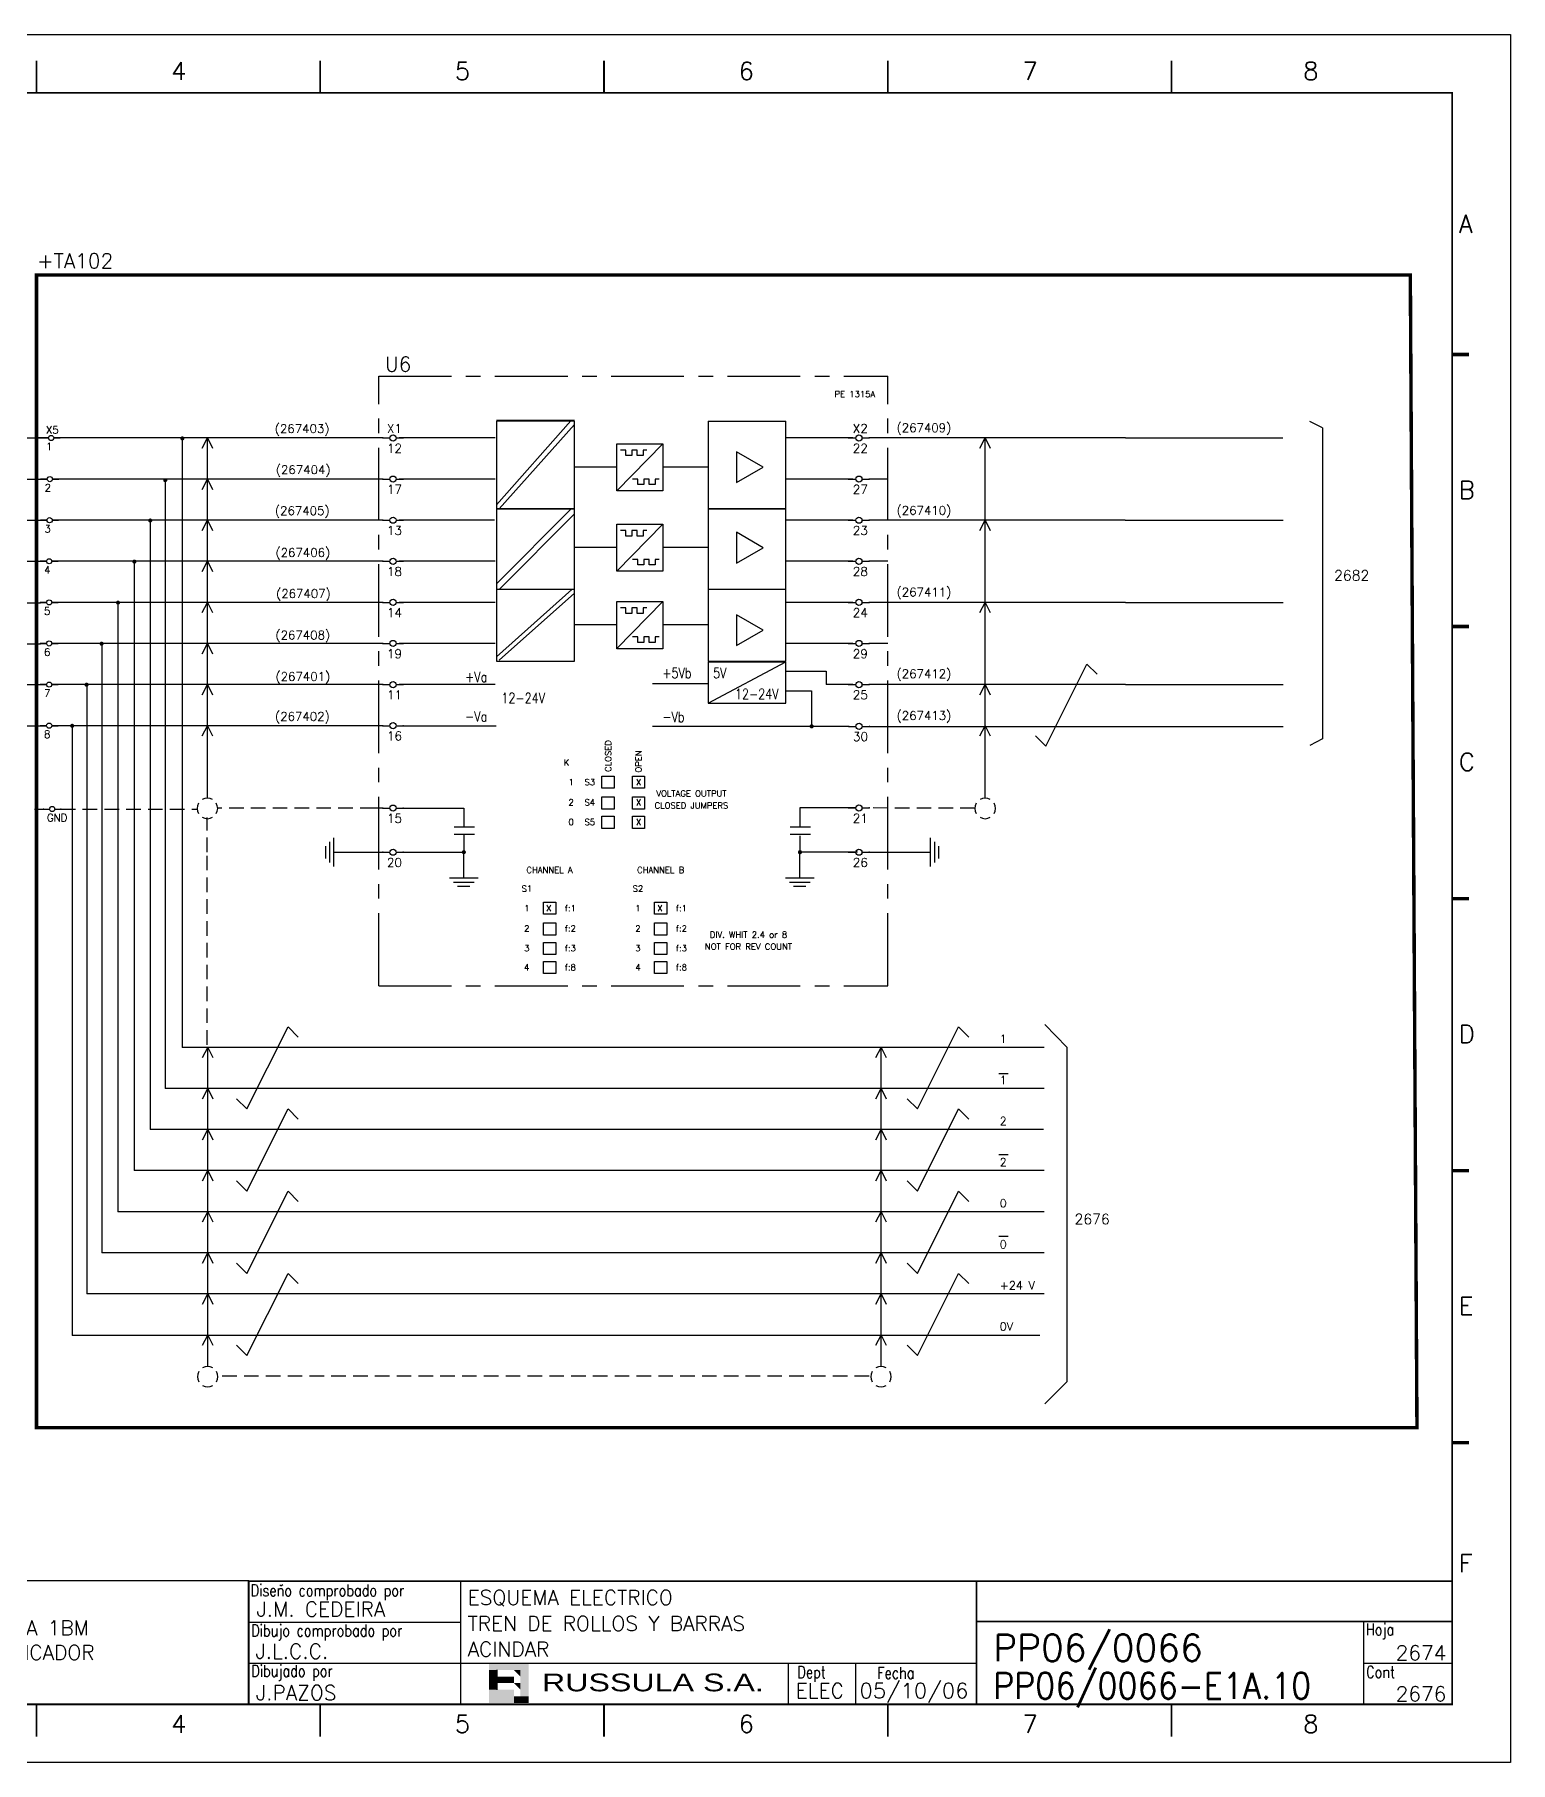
# Model space of a CAD drawing. Extents: x -25 to 1044, y -25744 to 292.
# Drawn here: x 479.7 to 733.5, y -11461.9 to -11164.9 of the extents above; entities that cross this region are included whole.
import ezdxf
from ezdxf.enums import TextEntityAlignment as Align

# ---------------------------------------------------------------- set-up
doc = ezdxf.new("R2010")
doc.units = 0
doc.header["$LTSCALE"] = 10
doc.header["$MEASUREMENT"] = 0
for name, pattern in [('CENTER', [2, 1.25, -0.25, 0.25, -0.25]), ('DASHDOT', [1, 0.5, -0.25, 0, -0.25]), ('HIDDEN', [0.375, 0.25, -0.125])]:
    doc.linetypes.add(name, pattern=pattern)
doc.layers.get('0').update_dxf_attribs({"linetype": 'CONTINUOUS'})
for name, color, linetype in [('1', 7, 'CONTINUOUS'), ('10', 5, 'CONTINUOUS'), ('102', 7, 'CONTINUOUS'), ('2', 7, 'CONTINUOUS'), ('25', 3, 'CONTINUOUS'), ('25PK', 4, 'CENTER'), ('35', 2, 'CONTINUOUS'), ('8', 1, 'CONTINUOUS'), ('9', 6, 'CONTINUOUS'), ('DIBUJO', 7, 'CONTINUOUS'), ('NODE', 7, 'CONTINUOUS')]:
    doc.layers.add(name, color=color, linetype=linetype)
doc.styles.add('ABBSTYLE', font='ROMANS.SHX', dxfattribs={"width": 0.8})
doc.styles.add('HELVETICA', font='HELV.SHX')
doc.styles.add('LABEL', font='SIMPLEX', dxfattribs={"width": 0.8, "height": 4})
doc.styles.add('ROMANS', font='romans')
doc.styles.get("Standard").update_dxf_attribs({"font": 'simplex'})

# ---------------------------------------------------------------- blocks, each defined once
blk = doc.blocks.new('$030107')
at = {"layer": '102'}
for start, end in [(150, 210), (60, 120), (330, 30), (240, 300)]:
    blk.add_arc((0, 0), 2.5, start, end, dxfattribs=at)
blk = doc.blocks.new('NOD', base_point=(237.5, 170))
at = {"layer": 'NODE'}
blk.add_point((237.5, 170), dxfattribs=at)
blk = doc.blocks.new('$$PLL21C')
for p, q in [((-2.5, 0), (-0.75, 0)), ((0.75, 0), (2.5, 0))]:
    blk.add_line(p, q)
at = {"layer": '2'}
blk.add_circle((0, 0), 0.75, dxfattribs=at)
for p in [(-2.5, 0), (2.5, 0)]:
    blk.add_blockref('NOD', p, dxfattribs=at)
at = {"layer": '8'}
blk.add_attdef('*A', (-1.5, -3.575), '', height=2.15, dxfattribs=at)
at = {"layer": '9'}
blk.add_attdef('ID', (-1.5, 1.25), '', height=2.15, dxfattribs=at)
blk = doc.blocks.new('newcajec')
at = {"layer": '1'}
for p, q in [((179.4, 20.85), (0.13, 20.85)), ((7, 20.85), (7, 0)), ((71, 20.85), (71, 0)), ((84, 20.85), (84, 0.09)), ((99, 20.85), (99, 0)), ((215.2, 20.8), (215.2, 0)), ((184.64, 20.18), (184.81, 20.01)), ((184.81, 20.01), (185.18, 20.25)), ((10.6, 16.64), (0, 16.64)), ((10.6, 16.64), (99, 16.64)), ((10.6, 12.48), (0, 12.48)), ((10.6, 12.48), (99, 12.48)), ((179.4, 13.87), (215.2, 13.87)), ((368, 14.06), (368, 0)), ((10.6, 8.32), (0, 8.32)), ((10.6, 8.32), (99, 8.32)), ((179.4, 6.93), (267.63, 6.93)), ((267.63, 6.93), (302.5, 6.93)), ((270.63, 6.91), (270.63, 0)), ((282.07, 6.93), (282.07, 0)), ((368, 6.93), (383, 6.93)), ((10.6, 4.16), (0, 4.16)), ((10.6, 4.16), (99, 4.16))]:
    blk.add_line(p, q, dxfattribs=at)
for points in [[(47.5, 272.5, 0.3, 0.3, 0), (47.5, 277.91, 0.3, 0.3, 0)], [(95.5, 272.5, 0.3, 0.3, 0), (95.5, 277.91, 0.3, 0.3, 0)], [(143.5, 272.5, 0.3, 0.3, 0), (143.5, 277.91, 0.3, 0.3, 0)], [(191.5, 272.5, 0.3, 0.3, 0), (191.5, 277.91, 0.3, 0.3, 0)], [(239.5, 272.5, 0.3, 0.3, 0), (239.5, 277.91, 0.3, 0.3, 0)], [(287.5, 272.5, 0.3, 0.3, 0), (287.5, 277.91, 0.3, 0.3, 0)], [(335.5, 272.5, 0.3, 0.3, 0), (335.5, 277.91, 0.3, 0.3, 0)], [(-2.99, 228.23, 0.6, 0.6, 0), (-0.18, 228.23, 0.6, 0.6, 0)], [(383.01, 228.23, 0.6, 0.6, 0), (385.82, 228.23, 0.6, 0.6, 0)], [(-2.99, 182.23, 0.6, 0.6, 0), (-0.18, 182.23, 0.6, 0.6, 0)], [(383.01, 182.23, 0.6, 0.6, 0), (385.82, 182.23, 0.6, 0.6, 0)], [(-2.99, 136.23, 0.6, 0.6, 0), (-0.18, 136.23, 0.6, 0.6, 0)], [(383.01, 136.23, 0.6, 0.6, 0), (385.82, 136.23, 0.6, 0.6, 0)], [(-2.99, 90.23, 0.6, 0.6, 0), (-0.18, 90.23, 0.6, 0.6, 0)], [(383.01, 90.23, 0.6, 0.6, 0), (385.82, 90.23, 0.6, 0.6, 0)], [(-2.99, 44.23, 0.6, 0.6, 0), (-0.18, 44.23, 0.6, 0.6, 0)], [(383.01, 44.23, 0.6, 0.6, 0), (385.82, 44.23, 0.6, 0.6, 0)], [(383, 20.8, 0.3, 0.3, 0), (179.4, 20.8, 0.3, 0.3, 0), (179.4, 0, 0.3, 0.3, 0)], [(302.5, 20.8, 0.3, 0.3, 0), (302.5, 0, 0.3, 0.3, 0)], [(302.5, 14, 0.3, 0.3, 0), (383, 14, 0.3, 0.3, 0)], [(47.5, -5.5, 0.3, 0.3, 0), (47.5, -0.09, 0.3, 0.3, 0)], [(95.5, -5.5, 0.3, 0.3, 0), (95.5, -0.09, 0.3, 0.3, 0)], [(143.5, -5.5, 0.3, 0.3, 0), (143.5, -0.09, 0.3, 0.3, 0)], [(191.5, -5.5, 0.3, 0.3, 0), (191.5, -0.09, 0.3, 0.3, 0)], [(239.5, -5.5, 0.3, 0.3, 0), (239.5, -0.09, 0.3, 0.3, 0)], [(287.5, -5.5, 0.3, 0.3, 0), (287.5, -0.09, 0.3, 0.3, 0)], [(335.5, -5.5, 0.3, 0.3, 0), (335.5, -0.09, 0.3, 0.3, 0)]]:
    blk.add_lwpolyline(points, format="xyseb", dxfattribs=at)
at = {"layer": '1', "const_width": 0.3}
blk.add_lwpolyline([(0, 0), (0, 272.5), (383, 272.5), (383, 0)], close=True, dxfattribs=at)
at = {"layer": '2', "color": 14}
for p, q in [((221.42, 4.69), (221.42, 5.81)), ((221.42, 2.47), (221.42, 3.58))]:
    blk.add_line(p, q, dxfattribs=at)
for points in [[(220.05, 5.81), (220.05, 6.92), (226.74, 5.81), (226.74, 6.92)], [(221.42, 2.47), (220.05, 2.47), (221.42, 5.81), (220.05, 5.81)], [(221.42, 4.69), (224.25, 4.69), (221.42, 3.58), (224.25, 3.58)], [(224.25, 5.81), (225.37, 5.81), (225.37, 4.69)], [(224.25, 3.58), (225.37, 3.58), (225.37, 2.47)], [(225.37, 5.81), (226.74, 5.81), (225.37, 1.35), (226.74, 1.35)], [(224.25, 0.24), (224.25, 2.47), (220.05, 0.24), (220.05, 2.47)], [(226.74, 1.35), (226.74, 0.24), (224.25, 1.35), (224.25, 0.24)]]:
    blk.add_solid(points, dxfattribs=at)
at = {"layer": '1', "style": 'ROMANS'}
for s, p in [('1', (22.29, 274.68)), ('2', (70.29, 274.68)), ('3', (118.29, 274.68)), ('4', (166.29, 274.68)), ('5', (214.29, 274.68)), ('6', (262.29, 274.68)), ('7', (310.29, 274.68)), ('8', (357.79, 274.68)), ('A', (-4.37, 248.84)), ('A', (384.13, 248.84)), ('B', (-4.37, 203.84)), ('B', (384.13, 203.84)), ('C', (-4.37, 157.84)), ('C', (384.13, 157.84)), ('D', (-4.37, 111.84)), ('D', (384.13, 111.84)), ('E', (-4.37, 65.84)), ('E', (384.13, 65.84)), ('F', (-4.37, 22.34)), ('F', (384.13, 22.34)), ('1', (22.29, -4.82)), ('2', (70.29, -4.82)), ('3', (118.29, -4.82)), ('4', (166.29, -4.82)), ('5', (214.29, -4.82)), ('6', (262.29, -4.82)), ('7', (310.29, -4.82)), ('8', (357.79, -4.82))]:
    blk.add_text(s, height=3, dxfattribs=at).set_placement(p)
at = {"layer": '1', "style": 'LABEL', "width": 0.8}
for s, p in [('Diseno comprobado por', (179.73, 18.27)), ('Dibujo comprobado por', (179.81, 11.47)), ('Hoja', (368.38, 11.66)), ('Dibujado por', (179.83, 4.64)), ('Fecha', (285.71, 4.3)), ('Cont', (368.43, 4.46)), ('No', (2.23, 1.05)), ('Revision', (8, 1.05))]:
    blk.add_text(s, height=2, dxfattribs=at).set_placement(p)
for s, p in [('Dept', (274.61, 4.44)), ('Elaborado', (77.5, 1.05)), ('Fecha', (91.5, 1.05))]:
    blk.add_text(s, height=2, dxfattribs=at).set_placement(p, align=Align.CENTER)
at = {"layer": '10', "style": 'ROMANS'}
for tag, p in [('REV41', (3.5, 18.74)), ('REV43', (77.7, 18.74)), ('REV31', (3.5, 14.58)), ('REV33', (77.7, 14.58)), ('REV21', (3.5, 10.42)), ('REV23', (77.7, 10.42)), ('REV11', (3.5, 6.27)), ('REV13', (77.7, 6.27))]:
    blk.add_attdef(tag, text='', height=2.5, dxfattribs=at).set_placement(p, align=Align.MIDDLE)
for tag, p, height in [('REV42', (8, 17.49), 2.5), ('SHEETNAME1', (100.5, 15.83), 2.5), ('DOCUMENTTYPE', (216.43, 16.8), 2.5), ('NOTA', (305.32, 15.8), 3), ('REV32', (8, 13.33), 2.5), ('DESIGNCHECK', (180.74, 14.83), 2.5), ('OBJECT', (216.43, 12.4), 2.5), ('SHEETNAME2', (100.5, 11.67), 2.5), ('ORDER', (305.32, 7.3), 4.5), ('REV22', (8, 9.17), 2.5), ('SHEETNAME3', (100.5, 7.51), 2.5), ('DRAWINGCHECK', (180.53, 7.71), 2.5), ('CUSTOMER', (216.43, 8.08), 2.5), ('REV12', (8, 5.01), 2.5), ('SHEETNAME4', (100.5, 3.35), 2.5), ('USER', (180.63, 0.71), 2.5), ('DEPARTMENT', (271.93, 1.05), 2.5), ('DOCUMENT_ID', (305.32, 0.93), 4.4)]:
    blk.add_attdef(tag, p, '', height=height, dxfattribs=at)
for tag, width, p, p2 in [('REV44', 1.221199, (84.53, 17.49), (98.48, 17.49)), ('REV34', 1.221199, (84.53, 13.33), (98.48, 13.33)), ('REV24', 1.221199, (84.53, 9.17), (98.48, 9.17)), ('REV14', 1.221199, (84.53, 5.01), (98.48, 5.01)), ('CREATED2', 7.039915, (282.71, 1.05), (301.14, 1.05))]:
    blk.add_attdef(tag, text='', height=2.5, dxfattribs=dict(at, width=width)).set_placement(p, p2, align=Align.FIT)
for tag, p in [('SHEET', (382, 7.43)), ('NEXTSHEET', (382, 0.5))]:
    blk.add_attdef(tag, text='', height=2.5, dxfattribs=at).set_placement(p, align=Align.RIGHT)
at = {"layer": 'DIBUJO', "color": 14, "style": 'HELVETICA', "width": 1.3}
blk.add_text('RUSSULA S.A.', height=3, dxfattribs=at).set_placement((229, 2.19))

msp = doc.modelspace()

# ---------------------------------------------------------------- linework, layer by layer
for p, q in [((419.68, -11234.28), (481.07, -11234.28)), ((419.68, -11241.35), (480.74, -11241.35)), ((419.68, -11248.43), (480.74, -11248.41)), ((419.68, -11255.5), (480.74, -11255.47)), ((419.68, -11262.59), (480.74, -11262.59)), ((419.68, -11269.67), (480.74, -11269.67)), ((419.68, -11276.71), (480.74, -11276.67)), ((419.68, -11283.79), (480.74, -11283.73)), ((619.73, -11283.85), (585.96, -11283.85)), ((623.26, -11283.85), (694.39, -11283.85)), ((479.67, -11298.07), (481.26, -11298.06)), ((542.41, -11297.9), (553.54, -11297.9)), ((553.54, -11302.45), (553.54, -11305.48)), ((623.23, -11305.48), (633.73, -11305.48))]:
    msp.add_line(p, q)
at = {"linetype": 'HIDDEN'}
for p, q in [((641.4, -11297.91), (623.76, -11297.88)), ((484.23, -11298.06), (507.67, -11298.06)), ((538.17, -11297.9), (511.2, -11297.9)), ((538.88, -11297.9), (538.17, -11297.9))]:
    msp.add_line(p, q, dxfattribs=at)
at = {"layer": '2', "color": 7}
for p, q in [((559.16, -11245.76), (571.94, -11231.36)), ((559.6, -11246.44), (572.57, -11231.95)), ((701.17, -11232.53), (698.98, -11231.43)), ((701.17, -11232.53), (701.17, -11286.02)), ((482.11, -11234.28), (480.04, -11234.28)), ((539.58, -11234.28), (483, -11234.28)), ((505.09, -11234.38), (505.09, -11339.02)), ((508.55, -11236.05), (509.43, -11234.28)), ((509.43, -11296.18), (509.43, -11234.28)), ((509.43, -11234.28), (510.32, -11236.05)), ((558.9, -11234.28), (542.41, -11234.28)), ((579.82, -11243.36), (587.75, -11235.28)), ((620.4, -11234.28), (608.9, -11234.28)), ((667.33, -11234.28), (623.23, -11234.28)), ((642.28, -11236.05), (643.17, -11234.28)), ((643.17, -11296.18), (643.17, -11234.28)), ((643.17, -11234.28), (644.05, -11236.05)), ((667.33, -11234.28), (694.35, -11234.28)), ((581.36, -11236.37), (580.46, -11236.37)), ((581.36, -11237.32), (581.36, -11236.37)), ((582.39, -11237.32), (581.36, -11237.32)), ((583.32, -11236.37), (582.39, -11236.37)), ((582.39, -11236.37), (582.39, -11237.32)), ((583.32, -11237.32), (583.32, -11236.37)), ((584.35, -11237.32), (583.32, -11237.32)), ((585.01, -11236.37), (584.35, -11236.37)), ((584.35, -11236.37), (584.35, -11237.32)), ((481.89, -11241.35), (480.74, -11241.35)), ((539.58, -11241.35), (482.78, -11241.35)), ((502.19, -11241.35), (502.19, -11346.08)), ((508.55, -11243.11), (509.43, -11241.35)), ((509.43, -11241.35), (510.32, -11243.11)), ((558.9, -11241.35), (542.41, -11241.35)), ((579.81, -11239.27), (572.55, -11239.27)), ((583.45, -11241.34), (582.55, -11241.34)), ((583.45, -11242.3), (583.45, -11241.34)), ((584.48, -11241.34), (584.48, -11242.3)), ((585.41, -11241.34), (584.48, -11241.34)), ((585.41, -11242.3), (585.41, -11241.34)), ((586.44, -11241.34), (586.44, -11242.3)), ((587.1, -11241.34), (586.44, -11241.34)), ((595.51, -11239.27), (587.73, -11239.27)), ((620.4, -11241.35), (608.9, -11241.35)), ((626.41, -11241.35), (623.23, -11241.35)), ((584.48, -11242.3), (583.45, -11242.3)), ((586.44, -11242.3), (585.41, -11242.3)), ((559.17, -11259.34), (571.95, -11246.51)), ((559.66, -11260.25), (572.54, -11247.29)), ((481.85, -11248.41), (480.74, -11248.41)), ((539.58, -11248.41), (482.74, -11248.41)), ((499.59, -11248.41), (499.59, -11353.15)), ((508.55, -11250.18), (509.43, -11248.41)), ((509.43, -11248.41), (510.32, -11250.18)), ((558.81, -11248.41), (542.41, -11248.41)), ((579.82, -11257.18), (587.75, -11249.09)), ((581.36, -11250.19), (580.46, -11250.19)), ((581.36, -11251.14), (581.36, -11250.19)), ((583.32, -11250.19), (582.39, -11250.19)), ((582.39, -11250.19), (582.39, -11251.14)), ((583.32, -11251.14), (583.32, -11250.19)), ((584.35, -11250.19), (584.35, -11251.14)), ((585.01, -11250.19), (584.35, -11250.19)), ((620.4, -11248.41), (608.9, -11248.41)), ((667.24, -11248.41), (623.23, -11248.41)), ((642.28, -11250.18), (643.17, -11248.41)), ((643.17, -11248.41), (644.05, -11250.18)), ((667.24, -11248.41), (694.39, -11248.41)), ((579.81, -11253.09), (572.55, -11253.09)), ((582.39, -11251.14), (581.36, -11251.14)), ((584.35, -11251.14), (583.32, -11251.14)), ((595.51, -11253.09), (587.73, -11253.09)), ((481.78, -11255.47), (480.74, -11255.47)), ((539.58, -11255.47), (482.67, -11255.47)), ((496.85, -11255.47), (496.85, -11360.21)), ((508.55, -11257.24), (509.43, -11255.47)), ((509.43, -11255.47), (510.32, -11257.24)), ((558.9, -11255.47), (542.41, -11255.47)), ((583.45, -11255.16), (582.55, -11255.16)), ((583.45, -11256.11), (583.45, -11255.16)), ((584.48, -11256.11), (583.45, -11256.11)), ((584.48, -11255.16), (584.48, -11256.11)), ((585.41, -11255.16), (584.48, -11255.16)), ((585.41, -11256.11), (585.41, -11255.16)), ((586.44, -11256.11), (585.41, -11256.11)), ((587.1, -11255.16), (586.44, -11255.16)), ((586.44, -11255.16), (586.44, -11256.11)), ((620.4, -11255.47), (608.9, -11255.47)), ((626.41, -11255.47), (623.23, -11255.47)), ((559.16, -11271.88), (572.07, -11260.31)), ((559.61, -11272.49), (572.56, -11260.98)), ((481.78, -11262.54), (480.74, -11262.54)), ((539.58, -11262.54), (482.67, -11262.54)), ((494.05, -11262.54), (494.05, -11367.27)), ((508.55, -11264.3), (509.43, -11262.54)), ((509.43, -11262.54), (510.32, -11264.3)), ((558.9, -11262.54), (542.41, -11262.54)), ((579.82, -11270.49), (587.75, -11262.4)), ((581.36, -11263.49), (580.46, -11263.49)), ((581.36, -11264.45), (581.36, -11263.49)), ((582.39, -11264.45), (581.36, -11264.45)), ((583.32, -11263.49), (582.39, -11263.49)), ((582.39, -11263.49), (582.39, -11264.45)), ((583.32, -11264.45), (583.32, -11263.49)), ((584.35, -11264.45), (583.32, -11264.45)), ((585.01, -11263.49), (584.35, -11263.49)), ((584.35, -11263.49), (584.35, -11264.45)), ((620.4, -11262.54), (608.9, -11262.54)), ((667.33, -11262.54), (623.23, -11262.54)), ((642.28, -11264.3), (643.17, -11262.54)), ((643.17, -11262.54), (644.05, -11264.3)), ((667.33, -11262.54), (694.39, -11262.54)), ((579.81, -11266.4), (572.55, -11266.4)), ((595.51, -11266.4), (587.73, -11266.4)), ((481.78, -11269.6), (480.74, -11269.6)), ((539.58, -11269.6), (482.67, -11269.6)), ((491.26, -11269.6), (491.26, -11374.34)), ((508.55, -11271.37), (509.43, -11269.6)), ((509.43, -11269.6), (510.32, -11271.37)), ((558.9, -11269.6), (542.41, -11269.6)), ((583.45, -11268.47), (582.55, -11268.47)), ((583.45, -11269.42), (583.45, -11268.47)), ((584.48, -11269.42), (583.45, -11269.42)), ((584.48, -11268.47), (584.48, -11269.42)), ((585.41, -11268.47), (584.48, -11268.47)), ((585.41, -11269.42), (585.41, -11268.47)), ((586.44, -11269.42), (585.41, -11269.42)), ((587.1, -11268.47), (586.44, -11268.47)), ((586.44, -11268.47), (586.44, -11269.42)), ((620.4, -11269.6), (608.9, -11269.6)), ((626.41, -11269.6), (623.23, -11269.6)), ((595.52, -11279.89), (608.91, -11272.74)), ((653.58, -11287.26), (660.64, -11273.13)), ((660.64, -11273.13), (662.41, -11274.9)), ((481.78, -11276.67), (480.74, -11276.67)), ((539.58, -11276.67), (482.67, -11276.67)), ((488.69, -11276.67), (488.69, -11381.4)), ((508.55, -11278.43), (509.43, -11276.67)), ((509.43, -11276.67), (510.32, -11278.43)), ((558.9, -11276.67), (542.41, -11276.67)), ((595.51, -11276.56), (585.96, -11276.56)), ((608.97, -11274.39), (615.84, -11274.39)), ((615.84, -11274.39), (615.84, -11276.67)), ((620.4, -11276.67), (615.84, -11276.67)), ((667.33, -11276.67), (623.23, -11276.67)), ((642.28, -11278.43), (643.17, -11276.67)), ((643.17, -11276.67), (644.05, -11278.43)), ((667.33, -11276.67), (694.39, -11276.67)), ((608.87, -11277.74), (613.33, -11277.74)), ((613.33, -11277.74), (613.33, -11283.74)), ((481.78, -11283.73), (480.74, -11283.73)), ((539.58, -11283.73), (482.67, -11283.73)), ((486.17, -11283.73), (486.17, -11388.55)), ((508.55, -11285.5), (509.43, -11283.73)), ((509.43, -11283.73), (510.32, -11285.5)), ((542.41, -11283.73), (559.1, -11283.73)), ((642.28, -11285.5), (643.17, -11283.73)), ((643.17, -11283.73), (644.05, -11285.5)), ((651.81, -11285.5), (653.58, -11287.26)), ((701.17, -11286.02), (698.98, -11287.12)), ((620.93, -11297.88), (611.31, -11297.88)), ((611.31, -11297.88), (611.31, -11301.2)), ((553.54, -11297.92), (553.54, -11301.2)), ((555.35, -11301.2), (551.86, -11301.2)), ((555.35, -11302.45), (551.86, -11302.45)), ((613.12, -11301.2), (609.63, -11301.2)), ((613.12, -11302.45), (609.63, -11302.45)), ((611.31, -11302.64), (611.31, -11305.23)), ((542.41, -11305.48), (553.54, -11305.48)), ((621.21, -11305.48), (611.31, -11305.48)), ((516.23, -11349.61), (523.29, -11335.48)), ((523.29, -11335.48), (525.06, -11337.25)), ((631.52, -11349.61), (638.58, -11335.48)), ((638.58, -11335.48), (640.35, -11337.25)), ((653.41, -11335.07), (657.2, -11339)), ((653.3, -11339.02), (505.09, -11339.02)), ((508.6, -11340.78), (509.48, -11339.02)), ((509.48, -11393.86), (509.48, -11339.02)), ((509.48, -11339.02), (510.37, -11340.78)), ((624.38, -11340.78), (625.26, -11339.02)), ((625.26, -11393.86), (625.26, -11339.02)), ((625.26, -11339.02), (626.15, -11340.78)), ((657.2, -11339), (657.2, -11396.49)), ((645.5, -11343.5), (647.15, -11343.5)), ((653.3, -11346.08), (502.19, -11346.08)), ((508.6, -11347.85), (509.48, -11346.08)), ((509.48, -11346.08), (510.37, -11347.85)), ((514.46, -11347.85), (516.23, -11349.61)), ((624.38, -11347.85), (625.26, -11346.08)), ((625.26, -11346.08), (626.15, -11347.85)), ((629.75, -11347.85), (631.52, -11349.61)), ((516.23, -11363.74), (523.29, -11349.61)), ((523.29, -11349.61), (525.06, -11351.38)), ((631.52, -11363.74), (638.58, -11349.61)), ((638.58, -11349.61), (640.35, -11351.38)), ((653.21, -11353.15), (499.59, -11353.15)), ((508.6, -11354.91), (509.48, -11353.15)), ((509.48, -11353.15), (510.37, -11354.91)), ((624.38, -11354.91), (625.26, -11353.15)), ((625.26, -11353.15), (626.15, -11354.91)), ((653.3, -11360.21), (496.85, -11360.21)), ((508.6, -11361.98), (509.48, -11360.21)), ((509.48, -11360.21), (510.37, -11361.98)), ((624.38, -11361.98), (625.26, -11360.21)), ((625.26, -11360.21), (626.15, -11361.98)), ((645.5, -11357.43), (647.15, -11357.43)), ((514.46, -11361.98), (516.23, -11363.74)), ((629.75, -11361.98), (631.52, -11363.74)), ((516.23, -11377.87), (523.29, -11363.74)), ((523.29, -11363.74), (525.06, -11365.51)), ((631.52, -11377.87), (638.58, -11363.74)), ((638.58, -11363.74), (640.35, -11365.51)), ((653.3, -11367.27), (494.05, -11367.27)), ((508.6, -11369.04), (509.48, -11367.27)), ((509.48, -11367.27), (510.37, -11369.04)), ((624.38, -11369.04), (625.26, -11367.27)), ((625.26, -11367.27), (626.15, -11369.04)), ((645.5, -11371.46), (647.15, -11371.46)), ((653.3, -11374.34), (491.26, -11374.34)), ((508.6, -11376.1), (509.48, -11374.34)), ((509.48, -11374.34), (510.37, -11376.1)), ((624.38, -11376.1), (625.26, -11374.34)), ((625.26, -11374.34), (626.15, -11376.1)), ((514.46, -11376.1), (516.23, -11377.87)), ((516.23, -11392), (523.29, -11377.87)), ((523.29, -11377.87), (525.06, -11379.64)), ((629.75, -11376.1), (631.52, -11377.87)), ((631.52, -11392), (638.58, -11377.87)), ((638.58, -11377.87), (640.35, -11379.64)), ((653.3, -11381.4), (488.69, -11381.4)), ((508.6, -11383.17), (509.48, -11381.4)), ((509.48, -11381.4), (510.37, -11383.17)), ((624.38, -11383.17), (625.26, -11381.4)), ((625.26, -11381.4), (626.15, -11383.17)), ((652.6, -11388.55), (486.17, -11388.55)), ((508.6, -11390.23), (509.48, -11388.47)), ((509.48, -11388.47), (510.37, -11390.23)), ((624.38, -11390.23), (625.26, -11388.47)), ((625.26, -11388.47), (626.15, -11390.23)), ((514.46, -11390.23), (516.23, -11392)), ((629.75, -11390.23), (631.52, -11392)), ((657.2, -11396.49), (653.41, -11400.28))]:
    msp.add_line(p, q, dxfattribs=at)
at = {"layer": '2', "color": 7, "linetype": 'HIDDEN'}
for p, q in [((509.39, -11305.48), (509.39, -11299.52)), ((539.58, -11297.9), (538.88, -11297.9)), ((509.39, -11338.58), (509.39, -11304.35)), ((536.99, -11395.54), (511.11, -11395.54)), ((623.23, -11395.54), (534.17, -11395.54))]:
    msp.add_line(p, q, dxfattribs=at)
at = {"layer": '2'}
for p, q in [((530.42, -11303.71), (530.42, -11307.24)), ((531.13, -11303.01), (531.13, -11307.95)), ((633.73, -11303.01), (633.73, -11307.95)), ((634.44, -11303.71), (634.44, -11307.24)), ((529.71, -11304.42), (529.71, -11306.54)), ((531.13, -11305.48), (539.58, -11305.48)), ((553.52, -11309.9), (553.52, -11305.48)), ((611.29, -11309.9), (611.29, -11305.48)), ((635.14, -11304.42), (635.14, -11306.54)), ((551.05, -11309.9), (556, -11309.9)), ((551.76, -11310.61), (555.29, -11310.61)), ((552.46, -11311.32), (554.58, -11311.32)), ((608.82, -11309.9), (613.76, -11309.9)), ((609.53, -11310.61), (613.06, -11310.61)), ((610.23, -11311.32), (612.35, -11311.32))]:
    msp.add_line(p, q, dxfattribs=at)
at = {"layer": '2', "color": 3, "linetype": 'DASHDOT'}
msp.add_lwpolyline([(480.04, -11206.25, 0.593, 0.593, 0), (716.28, -11206.25, 0.593, 0.593, 0), (717.42, -11404.4, 0.593, 0.593, 0), (480.04, -11404.4, 0.593, 0.593, 0), (480.04, -11206.25, 0.593, 0.593, 0)], format="xyseb", dxfattribs=at)
at = {"layer": '2', "color": 7}
for points, const_width in [([(504.93, -11234.36, 1), (505.32, -11234.36, 1)], 0.318), ([(501.99, -11241.54, 1), (502.37, -11241.54, 1)], 0.318), ([(499.4, -11248.47, 1), (499.79, -11248.47, 1)], 0.318), ([(496.69, -11255.53, 1), (497.08, -11255.53, 1)], 0.318), ([(493.87, -11262.58, 1), (494.25, -11262.58, 1)], 0.318), ([(491.04, -11269.64, 1), (491.43, -11269.64, 1)], 0.318), ([(488.45, -11276.69, 1), (488.84, -11276.69, 1)], 0.318), ([(485.98, -11283.75, 1), (486.37, -11283.75, 1)], 0.318), ([(613.14, -11283.85, 1), (613.53, -11283.85, 1)], 0.318), ([(553.35, -11305.48, 1), (553.7, -11305.48, 1)], 0.353), ([(611.51, -11305.48, -1), (611.15, -11305.48, -1)], 0.353)]:
    msp.add_lwpolyline(points, format="xyb", close=True, dxfattribs=dict(at, const_width=const_width))
for points in [[(587.75, -11243.38), (579.84, -11243.38), (579.84, -11235.28), (587.75, -11235.28)], [(587.75, -11257.19), (579.84, -11257.19), (579.84, -11249.1), (587.75, -11249.1)], [(587.75, -11270.5), (579.84, -11270.5), (579.84, -11262.4), (587.75, -11262.4)], [(577.27, -11292.4), (579.36, -11292.4), (579.36, -11294.48), (577.27, -11294.48)], [(582.53, -11292.4), (584.62, -11292.4), (584.62, -11294.48), (582.53, -11294.48)], [(577.27, -11295.97), (579.36, -11295.97), (579.36, -11298.06), (577.27, -11298.06)], [(582.53, -11295.97), (584.62, -11295.97), (584.62, -11298.06), (582.53, -11298.06)], [(577.27, -11299.31), (579.36, -11299.31), (579.36, -11301.39), (577.27, -11301.39)], [(582.53, -11299.31), (584.62, -11299.31), (584.62, -11301.39), (582.53, -11301.39)], [(567.24, -11314.07), (569.32, -11314.07), (569.32, -11316.15), (567.24, -11316.15)], [(586.33, -11314.07), (588.42, -11314.07), (588.42, -11316.15), (586.33, -11316.15)], [(567.24, -11317.64), (569.32, -11317.64), (569.32, -11319.73), (567.24, -11319.73)], [(586.33, -11317.64), (588.42, -11317.64), (588.42, -11319.73), (586.33, -11319.73)], [(567.24, -11320.98), (569.32, -11320.98), (569.32, -11323.06), (567.24, -11323.06)], [(586.33, -11320.98), (588.42, -11320.98), (588.42, -11323.06), (586.33, -11323.06)], [(567.24, -11324.27), (569.32, -11324.27), (569.32, -11326.35), (567.24, -11326.35)], [(586.33, -11324.27), (588.42, -11324.27), (588.42, -11326.35), (586.33, -11326.35)]]:
    msp.add_lwpolyline(points, close=True, dxfattribs=at)
at = {"layer": '25PK'}
for p, q in [((538.88, -11223.66), (626.41, -11223.66)), ((538.88, -11328.45), (538.88, -11223.66)), ((626.41, -11328.45), (626.41, -11223.66)), ((538.88, -11328.45), (626.41, -11328.45))]:
    msp.add_line(p, q, dxfattribs=at)
at = {"layer": '35', "color": 7}
for p, q in [((559.17, -11231.25), (572.55, -11231.25)), ((572.55, -11231.29), (559.17, -11231.29)), ((572.55, -11231.37), (559.17, -11231.37)), ((559.17, -11231.37), (559.17, -11246.44)), ((572.55, -11246.44), (572.55, -11231.37)), ((595.52, -11231.38), (608.9, -11231.38)), ((595.52, -11231.38), (595.52, -11246.44)), ((608.9, -11246.44), (608.9, -11231.38)), ((559.17, -11246.44), (572.55, -11246.44)), ((559.17, -11246.48), (559.17, -11260.29)), ((572.55, -11246.48), (559.17, -11246.48)), ((572.55, -11260.29), (572.55, -11246.48)), ((595.52, -11246.44), (608.9, -11246.44)), ((608.9, -11246.48), (595.52, -11246.48)), ((595.52, -11246.48), (595.52, -11260.29)), ((608.9, -11260.29), (608.9, -11246.48)), ((559.17, -11260.29), (572.55, -11260.29)), ((559.17, -11260.33), (559.17, -11272.62)), ((572.55, -11260.33), (559.17, -11260.33)), ((572.55, -11272.62), (572.55, -11260.33)), ((595.52, -11260.29), (608.9, -11260.29)), ((608.9, -11260.33), (595.52, -11260.33)), ((595.52, -11260.33), (595.52, -11272.62)), ((608.9, -11272.62), (608.9, -11260.33)), ((559.17, -11272.62), (572.55, -11272.62)), ((595.53, -11272.66), (608.91, -11272.66)), ((595.53, -11272.73), (608.91, -11272.73)), ((608.91, -11272.77), (595.53, -11272.77)), ((595.53, -11272.77), (595.53, -11279.88)), ((608.91, -11279.88), (608.91, -11272.77)), ((595.53, -11279.88), (608.91, -11279.88))]:
    msp.add_line(p, q, dxfattribs=at)
for points in [[(600.39, -11236.64), (600.39, -11241.94), (604.98, -11239.29)], [(600.39, -11250.49), (600.39, -11255.79), (604.98, -11253.14)], [(600.39, -11264.67), (600.39, -11269.97), (604.98, -11267.32)]]:
    msp.add_lwpolyline(points, close=True, dxfattribs=at)
at = {"layer": 'DIBUJO'}
msp.add_lwpolyline([(313.5, -11164.94), (733.5, -11164.94), (733.5, -11461.94), (313.5, -11461.94), (313.5, -11164.94)], dxfattribs=at)

# ---------------------------------------------------------------- block references
at = {"layer": '2', "color": 7}
ref = msp.add_blockref('newcajec', (334.17, -11451.94), dxfattribs=dict(at, xscale=1.016513761467892, yscale=1.016513761467892, zscale=1.016513761467892))
ref.add_attrib('REV24', '24/05/07', dxfattribs={"layer": '10', "height": 2.541, "style": 'ROMANS', "width": 0.728168}).set_placement((420.09, -11442.61), (434.28, -11442.61), align=Align.FIT)
ref.add_attrib('SHEETNAME3', 'PULSE ENCODER AMPLIFICADOR', (436.33, -11444.31), dxfattribs={"layer": '10', "height": 2.5413, "style": 'ROMANS'})
ref.add_attrib('SHEETNAME2', 'CONVERTIDOR C.C. TIJERA 1BM', (436.33, -11440.08), dxfattribs={"layer": '10', "height": 2.5413, "style": 'ROMANS'})
ref.add_attrib('SHEETNAME1', '+TA102', (436.33, -11435.85), dxfattribs={"layer": '10', "height": 2.541, "style": 'ROMANS'})
ref.add_attrib('USER', 'J.PAZOS', (517.79, -11451.22), dxfattribs={"layer": '10', "height": 2.541, "style": 'ROMANS'})
ref.add_attrib('DRAWINGCHECK', 'J.L.C.C.', (517.69, -11444.1), dxfattribs={"layer": '10', "height": 2.541, "style": 'ROMANS'})
ref.add_attrib('DESIGNCHECK', 'J.M. CEDEIRA', (517.9, -11436.86), dxfattribs={"layer": '10', "height": 2.5413, "style": 'ROMANS'})
ref.add_attrib('REV22', 'As-built', (342.31, -11442.61), dxfattribs={"layer": '10', "height": 2.541, "style": 'ROMANS'})
ref.add_attrib('REV12', 'Aprobación documentación', (342.31, -11446.84), dxfattribs={"layer": '10', "height": 2.5413, "style": 'ROMANS'})
ref.add_attrib('REV21', '1', dxfattribs={"layer": '10', "height": 2.54, "style": 'ROMANS'}).set_placement((337.73, -11441.34), align=Align.MIDDLE)
ref.add_attrib('REV11', '0', dxfattribs={"layer": '10', "height": 2.54, "style": 'ROMANS'}).set_placement((337.73, -11445.57), align=Align.MIDDLE)
ref.add_attrib('SHEETNAME4', '-', (436.33, -11448.54), dxfattribs={"layer": '10', "height": 2.54, "style": 'ROMANS'})
ref.add_attrib('REV14', '18/10/06', dxfattribs={"layer": '10', "height": 2.541, "style": 'ROMANS', "width": 0.728168}).set_placement((420.09, -11446.84), (434.28, -11446.84), align=Align.FIT)
ref.add_attrib('REV23', 'C.C.R.', dxfattribs={"layer": '10', "height": 2.541, "style": 'ROMANS'}).set_placement((413.16, -11441.34), align=Align.MIDDLE)
ref.add_attrib('REV13', 'PAZOS', dxfattribs={"layer": '10', "height": 2.541, "style": 'ROMANS'}).set_placement((413.16, -11445.57), align=Align.MIDDLE)
ref.add_attrib('DOCUMENT_ID', 'PP06/0066-E1A.10', (644.54, -11450.99), dxfattribs={"layer": '10', "height": 4.4727, "style": 'ROMANS', "width": 0.9})
ref.add_attrib('ORDER', 'PP06/0066', (644.54, -11444.51), dxfattribs={"layer": '10', "height": 4.574, "style": 'ROMANS'})
ref.add_attrib('CUSTOMER', 'ACINDAR', (554.18, -11443.72), dxfattribs={"layer": '10', "height": 2.541, "style": 'ROMANS'})
ref.add_attrib('OBJECT', 'TREN DE ROLLOS Y BARRAS', (554.18, -11439.33), dxfattribs={"layer": '10', "height": 2.5413, "style": 'ROMANS'})
ref.add_attrib('DOCUMENTTYPE', 'ESQUEMA ELECTRICO', (554.18, -11434.86), dxfattribs={"layer": '10', "height": 2.5413, "style": 'ROMANS'})
ref.add_attrib('CREATED2', '05/10/06', dxfattribs={"layer": '10', "height": 2.541, "style": 'ROMANS', "width": 0.961976}).set_placement((621.55, -11450.87), (640.29, -11450.87), align=Align.FIT)
ref.add_attrib('DEPARTMENT', 'ELEC', (610.6, -11450.87), dxfattribs={"layer": '10', "height": 2.541, "style": 'ROMANS'})
ref.add_attrib('NEXTSHEET', '2676', dxfattribs={"layer": '10', "height": 2.541, "style": 'ROMANS'}).set_placement((722.48, -11451.43), align=Align.RIGHT)
ref.add_attrib('SHEET', '2674', dxfattribs={"layer": '10', "height": 2.541, "style": 'ROMANS'}).set_placement((722.48, -11444.38), align=Align.RIGHT)
for p, xscale, yscale, zscale, values in [((482.56, -11234.28), 0.5933874177230919, 0.5933874177230919, 0.5933874177230919, {'ID': 'X5', '*A': '1'}), ((541.35, -11234.28), 0.7064135925274636, 0.7064135925274636, 0.7064135925274636, {'ID': 'X1', '*A': '12'}), ((621.46, -11234.28), 0.7064135925274636, 0.7064135925274636, 0.7064135925274636, {'ID': 'X2', '*A': '22'}), ((482.34, -11241.35), 0.5933874177230919, 0.5933874177230919, 0.5933874177230919, {'*A': '2'}), ((541.35, -11241.35), 0.7064135925274636, 0.7064135925274636, 0.7064135925274636, {'*A': '17'}), ((621.46, -11241.35), 0.7064135925274636, 0.7064135925274636, 0.7064135925274636, {'*A': '27'}), ((482.3, -11248.41), 0.5933874177230919, 0.5933874177230919, 0.5933874177230919, {'*A': '3'}), ((541.35, -11248.41), 0.7064135925274636, 0.7064135925274636, 0.7064135925274636, {'*A': '13'}), ((621.46, -11248.41), 0.7064135925274636, 0.7064135925274636, 0.7064135925274636, {'*A': '23'}), ((482.23, -11255.47), 0.5933874177230919, 0.5933874177230919, 0.5933874177230919, {'*A': '4'}), ((541.35, -11255.47), 0.7064135925274636, 0.7064135925274636, 0.7064135925274636, {'*A': '18'}), ((621.46, -11255.47), 0.7064135925274636, 0.7064135925274636, 0.7064135925274636, {'*A': '28'}), ((482.23, -11262.54), 0.5933874177230919, 0.5933874177230919, 0.5933874177230919, {'*A': '5'}), ((541.35, -11262.54), 0.7064135925274636, 0.7064135925274636, 0.7064135925274636, {'*A': '14'}), ((621.46, -11262.54), 0.7064135925274636, 0.7064135925274636, 0.7064135925274636, {'*A': '24'}), ((482.23, -11269.6), 0.5933874177230919, 0.5933874177230919, 0.5933874177230919, {'*A': '6'}), ((541.35, -11269.6), 0.7064135925274636, 0.7064135925274636, 0.7064135925274636, {'*A': '19'}), ((621.46, -11269.6), 0.7064135925274636, 0.7064135925274636, 0.7064135925274636, {'*A': '29'}), ((482.23, -11276.67), 0.5933874177230919, 0.5933874177230919, 0.5933874177230919, {'*A': '7'}), ((541.35, -11276.67), 0.7064135925274636, 0.7064135925274636, 0.7064135925274636, {'*A': '11'}), ((621.46, -11276.67), 0.7064135925274636, 0.7064135925274636, 0.7064135925274636, {'*A': '25'}), ((482.23, -11283.73), 0.5933874177230919, 0.5933874177230919, 0.5933874177230919, {'*A': '8'}), ((541.35, -11283.73), 0.7064135925274636, 0.7064135925274636, 0.7064135925274636, {'*A': '16'}), ((621.49, -11283.85), 0.7064135925274636, 0.7064135925274636, 0.7064135925274636, {'*A': '30'}), ((482.74, -11298.06), 0.5933874177230919, 0.5933874177230919, 0.5933874177230919, {'*A': 'GND'}), ((541.35, -11297.9), 0.7064135925274636, 0.7064135925274636, 0.7064135925274636, {'*A': '15'}), ((621.46, -11297.88), 0.7064135925274636, 0.7064135925274636, 0.7064135925274636, {'*A': '21'}), ((541.35, -11305.48), 0.7064135925274636, 0.7064135925274636, 0.7064135925274636, {'*A': '20'}), ((621.46, -11305.48), 0.7064135925274636, 0.7064135925274636, 0.7064135925274636, {'*A': '26'})]:
    msp.add_blockref('$$PLL21C', p, dxfattribs=dict(at, xscale=xscale, yscale=yscale, zscale=zscale)).add_auto_attribs(values)
at = {"layer": '2', "color": 7, "xscale": 0.7064135925274636, "yscale": 0.7064135925274636, "zscale": 0.7064135925274636}
for p in [(509.43, -11297.95), (643.17, -11297.95), (509.48, -11395.63), (625.26, -11395.63)]:
    msp.add_blockref('$030107', p, dxfattribs=at)

# ---------------------------------------------------------------- texts
at = {"layer": '2', "color": 6}
for s, height, p in [('+TA102', 2.543, (480.15, -11205.12)), ('U6', 2.543, (539.94, -11222.85)), ('(267403)', 1.483, (521.02, -11233.42)), ('(267409)', 1.483, (627.94, -11233.27)), ('(267404)', 1.483, (521.2, -11240.47)), ('(267405)', 1.483, (521.04, -11247.52)), ('(267410)', 1.483, (627.94, -11247.47)), ('(267406)', 1.483, (521.14, -11254.72)), ('(267407)', 1.483, (521.24, -11261.77)), ('(267411)', 1.483, (627.94, -11261.51)), ('(267408)', 1.483, (521.13, -11268.9)), ('(267412)', 1.483, (627.94, -11275.55)), ('(267401)', 1.483, (521.14, -11276.03)), ('(267402)', 1.483, (521.06, -11282.88)), ('(267413)', 1.483, (627.94, -11282.74))]:
    msp.add_text(s, height=height, dxfattribs=at).set_placement(p)
at = {"layer": '2', "color": 7, "style": 'ROMANS'}
for s, height, p in [('PE 1315A', 1.06, (620.77, -11226.74)), ('K', 1.06, (571.19, -11290.06)), ('1', 1.06, (571.97, -11293.44)), ('S3', 1.06, (575.19, -11293.44)), ('X', 1.06, (583.6, -11293.44)), ('VOLTAGE OUTPUT', 1.0596, (592.66, -11295.39)), ('2', 1.06, (571.97, -11296.92)), ('S4', 1.06, (575.19, -11296.92)), ('X', 1.06, (583.6, -11296.92)), ('CLOSED JUMPERS', 1.0596, (592.66, -11297.45)), ('0', 1.06, (571.97, -11300.3)), ('S5', 1.06, (575.19, -11300.3)), ('X', 1.06, (583.6, -11300.3)), ('CHANNEL A', 1.06, (568.27, -11308.53)), ('CHANNEL B', 1.06, (587.37, -11308.53)), ('S1', 1.06, (564.36, -11311.73)), ('S2', 1.06, (583.46, -11311.73)), ('1', 1.06, (564.36, -11315.11)), ('X', 1.06, (568.14, -11315.11)), ('f:1', 1.06, (571.84, -11315.11)), ('1', 1.06, (583.46, -11315.11)), ('X', 1.06, (587.24, -11315.11)), ('f:1', 1.06, (590.94, -11315.11)), ('2', 1.06, (564.36, -11318.59)), ('f:2', 1.06, (571.84, -11318.59)), ('2', 1.06, (583.46, -11318.59)), ('f:2', 1.06, (590.94, -11318.59)), ('3', 1.06, (564.36, -11321.98)), ('f:3', 1.06, (571.84, -11321.98)), ('3', 1.06, (583.46, -11321.98)), ('f:3', 1.06, (590.94, -11321.98)), ('NOT FOR REV COUNT', 1.0596, (602.47, -11321.7)), ('DIV. WHIT 2.4 or 8', 1.0596, (602.47, -11319.65)), ('4', 1.06, (564.36, -11325.27)), ('f:8', 1.06, (571.84, -11325.27)), ('4', 1.06, (583.46, -11325.27)), ('f:8', 1.06, (590.94, -11325.27))]:
    msp.add_text(s, height=height, dxfattribs=at).set_placement(p, align=Align.MIDDLE)
for s, p in [('CLOSED', (578.35, -11288.95)), ('OPEN', (583.56, -11289.88))]:
    msp.add_text(s, height=1.06, rotation=90, dxfattribs=at).set_placement(p, align=Align.MIDDLE)
for s, height, p in [('1', 1.41, (645.67, -11338.26)), ('1', 1.41, (645.67, -11345.33)), ('2', 1.41, (645.67, -11352.39)), ('2', 1.41, (645.67, -11359.46)), ('0', 1.41, (645.67, -11366.52)), ('0', 1.41, (645.67, -11373.59)), ('+24 V', 1.413, (645.67, -11380.65)), ('0V', 1.413, (645.67, -11387.71))]:
    msp.add_text(s, height=height, dxfattribs=at).set_placement(p)
at = {"layer": '2', "color": 7, "char_height": 1.766, "attachment_point": 1, "style": 'ROMANS'}
for s, insert, width in [('{\\C1;2682}', (703.17, -11257.02), 11.8189), ('{\\C1;2676}', (658.54, -11367.66), 10.9635)]:
    msp.add_mtext(s, dxfattribs=dict(at, insert=insert, width=width))
at = {"layer": '25', "color": 7, "style": 'ABBSTYLE', "width": 0.8}
for s, p in [('+5Vb', (587.66, -11275.56)), ('5V', (596.39, -11275.56)), ('+Va', (553.75, -11276.23)), ('12-24V', (559.98, -11279.87)), ('12-24V', (600.15, -11279.16)), ('-Va', (553.75, -11283.04)), ('-Vb', (587.66, -11283.1))]:
    msp.add_text(s, height=1.766, dxfattribs=at).set_placement(p)

doc.saveas('drawing.dxf')
